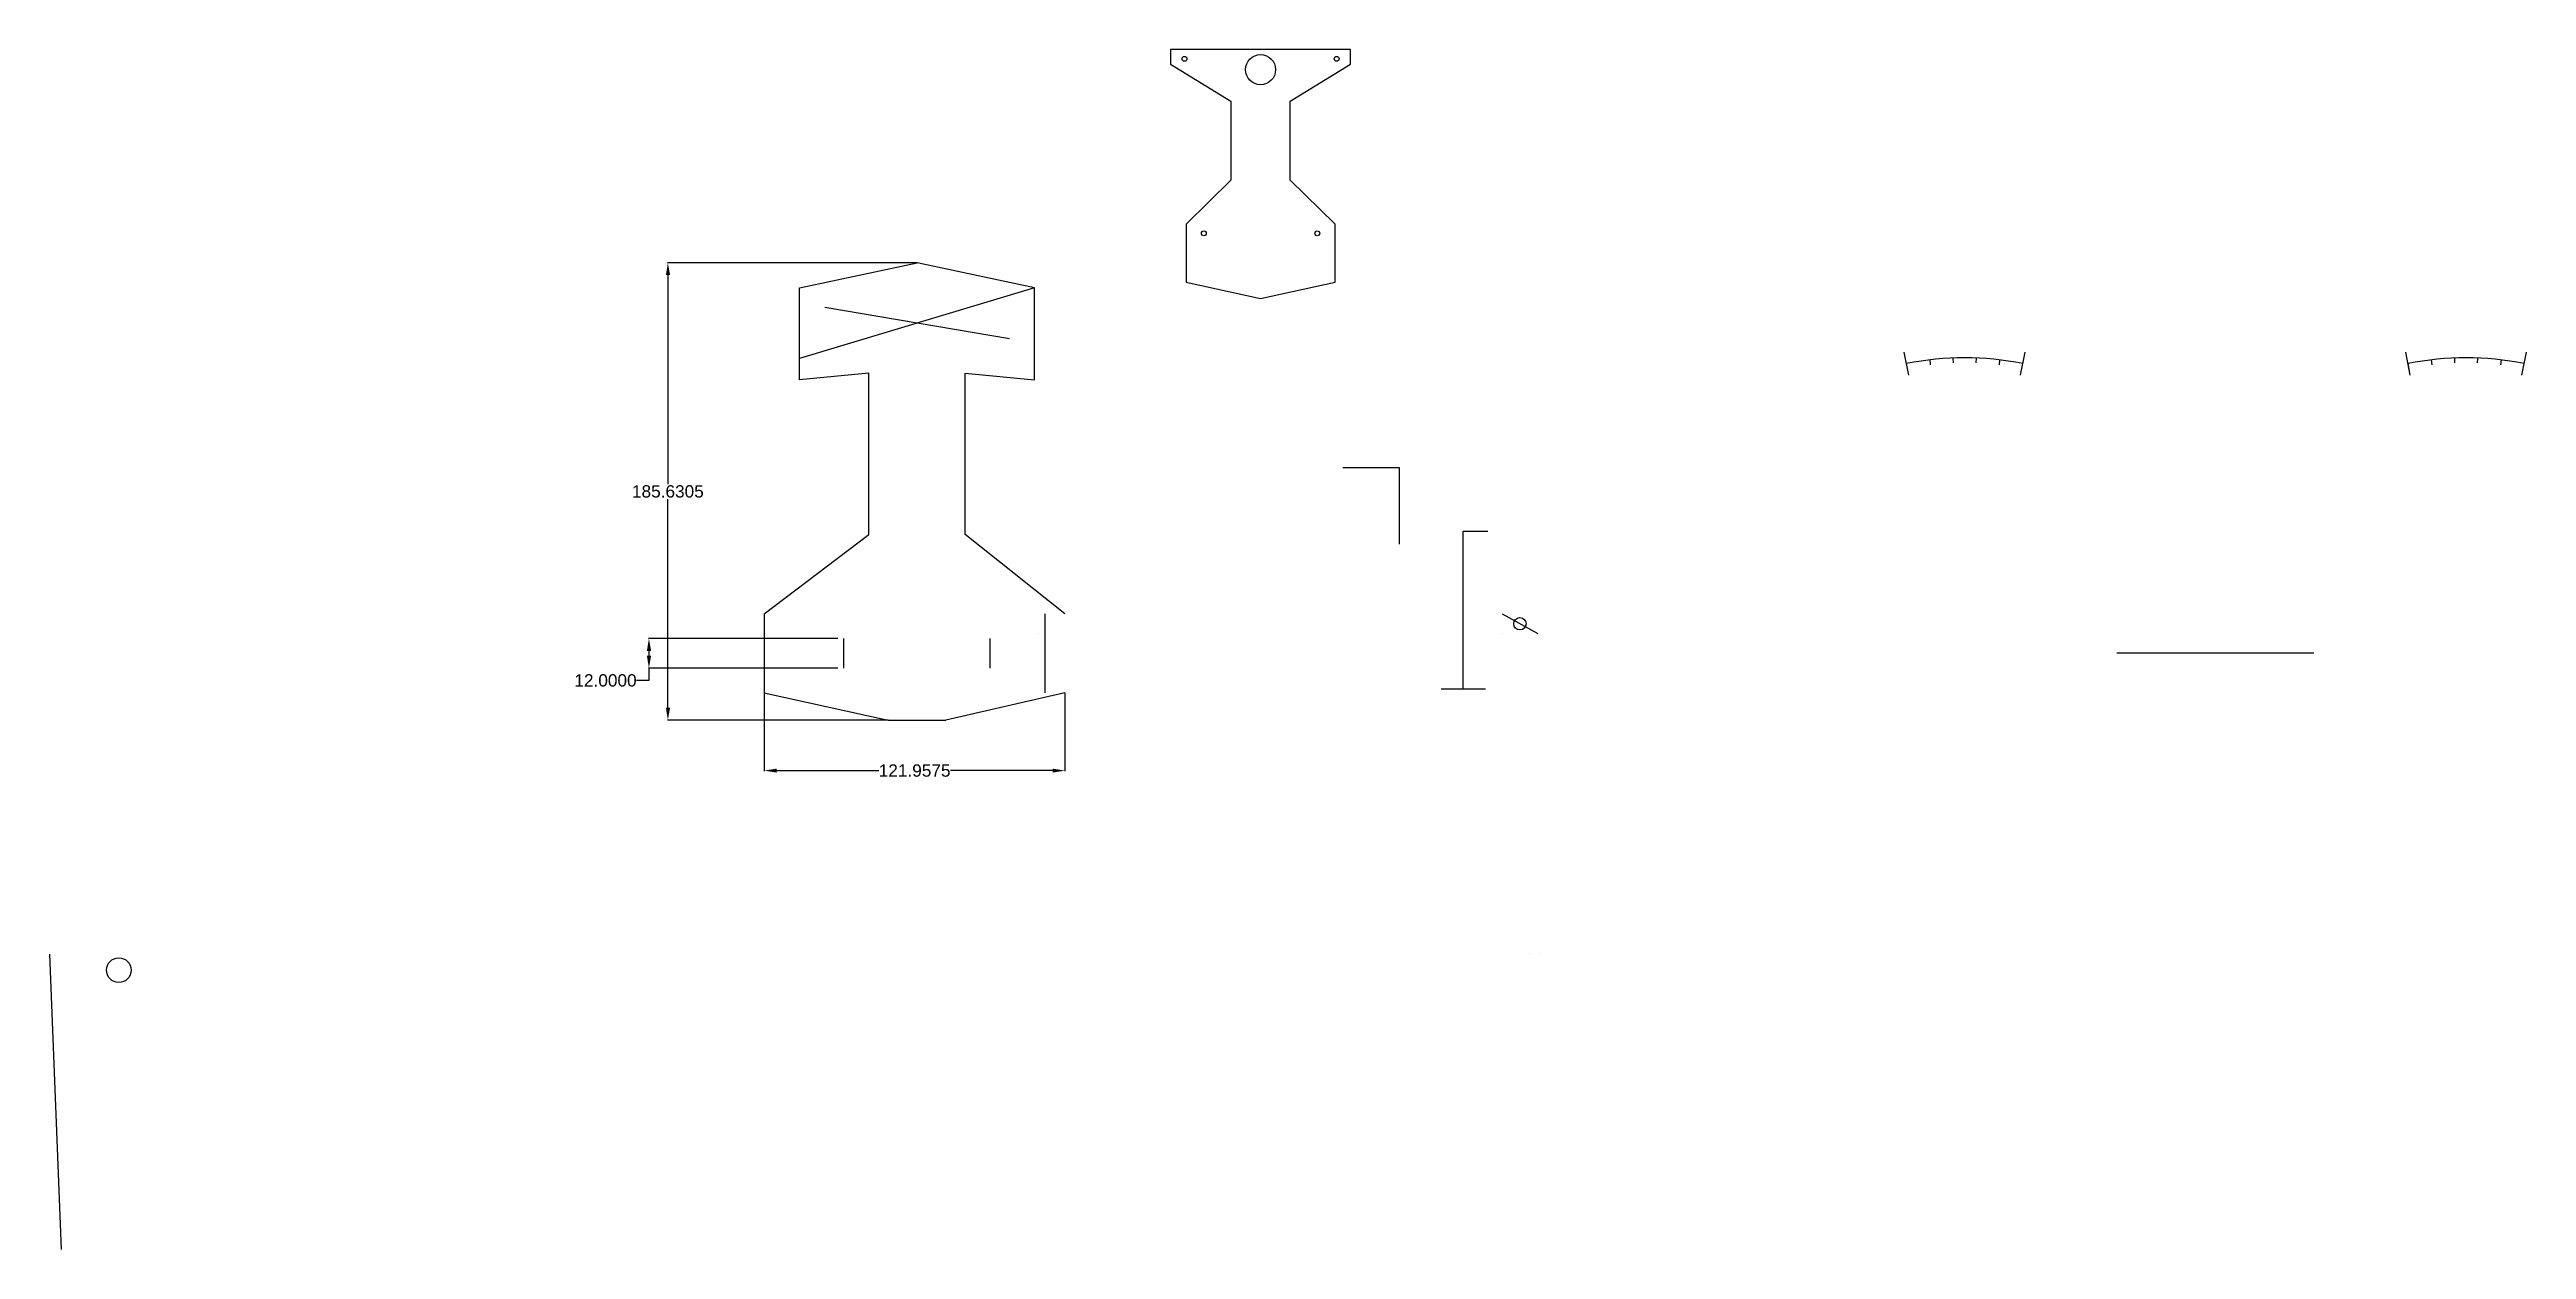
# Model space of a CAD drawing. Header units: inches. Extents: x -33 to 972, y -109 to 378.
import ezdxf

# ---------------------------------------------------------------- set-up
doc = ezdxf.new("R2010")
doc.units = ezdxf.units.IN
doc.header["$MEASUREMENT"] = 0
doc.layers.get('0').update_dxf_attribs({"true_color": 0xc2ced6})
doc.styles.get("Standard").update_dxf_attribs({"font": 'arial.ttf'})
doc.dimstyles.get("Standard").update_dxf_attribs({"dimtxt": 5, "dimasz": 5, "dimexe": 0.18, "dimexo": 0.0625, "dimgap": 0.5, "dimtad": 0, "dimtih": 1, "dimtoh": 1, "dimdec": 4, "dimzin": 0, "dimdsep": 46, "dimtxsty": 'Standard', "dimcen": 0.09, "dimadec": 0, "dimazin": 0, "dimtfac": 1, "dimtdec": 4, "dimtofl": 0, "dimtmove": 0, "dimatfit": 3, "dimfxl": 1, "dimtolj": 1, "dimtzin": 0, "dimarcsym": 0})

# ---------------------------------------------------------------- blocks, each defined once
blk = doc.blocks.new('*D1')
at = {"color": 0, "lineweight": -2, "transparency": 16777216}
for p, q in [((256.8, 117.3), (256.8, 85.5)), ((378.8, 117.3), (378.8, 85.5)), ((261.8, 85.7), (303.3, 85.7)), ((373.8, 85.7), (332.4, 85.7))]:
    blk.add_line(p, q, dxfattribs=at)
at = {"color": 0, "transparency": 16777216}
for points in [[(261.8, 86.5), (261.8, 84.9), (256.8, 85.7)], [(373.8, 86.5), (373.8, 84.9), (378.8, 85.7)]]:
    blk.add_solid(points, dxfattribs=at)
at = {"layer": 'Defpoints', "color": 0, "transparency": 16777216}
for p in [(256.8, 117.3), (378.8, 117.3), (256.8, 85.7)]:
    blk.add_point(p, dxfattribs=at)
at = {"color": 0, "transparency": 16777216, "insert": (317.8, 85.7), "char_height": 5, "attachment_point": 5}
blk.add_mtext('\\A1;121.9575', dxfattribs=at)
blk = doc.blocks.new('*D2')
at = {"color": 0, "lineweight": -2, "transparency": 16777216}
for p, q in [((318.7, 291.8), (217.5, 291.8)), ((217.7, 286.8), (217.7, 202)), ((217.7, 111.2), (217.7, 195.9)), ((307.1, 106.2), (217.5, 106.2))]:
    blk.add_line(p, q, dxfattribs=at)
at = {"color": 0, "transparency": 16777216}
for points in [[(216.9, 286.8), (218.6, 286.8), (217.7, 291.8)], [(216.9, 111.2), (218.6, 111.2), (217.7, 106.2)]]:
    blk.add_solid(points, dxfattribs=at)
at = {"layer": 'Defpoints', "color": 0, "transparency": 16777216}
for p in [(217.7, 291.8), (318.8, 291.8), (307.1, 106.2)]:
    blk.add_point(p, dxfattribs=at)
at = {"color": 0, "transparency": 16777216, "insert": (217.7, 199), "char_height": 5, "attachment_point": 5}
blk.add_mtext('\\A1;185.6305', dxfattribs=at)
blk = doc.blocks.new('*D3')
at = {"color": 0, "lineweight": -2, "transparency": 16777216}
for p, q in [((286.6, 139.3), (209.8, 139.3)), ((210, 134.3), (210, 132.3)), ((210, 122.3), (205, 122.3)), ((286.6, 127.3), (209.8, 127.3)), ((210, 127.3), (210, 122.3))]:
    blk.add_line(p, q, dxfattribs=at)
at = {"color": 0, "transparency": 16777216}
for points in [[(209.2, 134.3), (210.9, 134.3), (210, 139.3)], [(209.2, 132.3), (210.9, 132.3), (210, 127.3)]]:
    blk.add_solid(points, dxfattribs=at)
at = {"layer": 'Defpoints', "color": 0, "transparency": 16777216}
for p in [(286.7, 139.3, 13), (210, 127.3), (286.7, 127.3, 13)]:
    blk.add_point(p, dxfattribs=at)
at = {"color": 0, "transparency": 16777216, "insert": (192.4, 122.3), "char_height": 5, "attachment_point": 5}
blk.add_mtext('\\A1;12.0000', dxfattribs=at)

msp = doc.modelspace()

# ---------------------------------------------------------------- linework, layer by layer
for p, q in [((494.65995, 378.36137, 2.6812), (421.65995, 378.36137, 2.6812)), ((421.65995, 378.36137, 2.6812), (421.65995, 372.36137, 2.6812)), ((421.65995, 372.36137, 2.6812), (446.15995, 357.36137, 2.6812)), ((470.15995, 357.36137, 2.6812), (494.65995, 372.36137, 2.6812)), ((494.65995, 372.36137, 2.6812), (494.65995, 378.36137, 2.6812)), ((446.15995, 357.36137, 2.6812), (446.15995, 325.36137, 2.6812)), ((470.15995, 325.36137, 2.6812), (470.15995, 357.36137, 2.6812)), ((446.15995, 325.36137, 2.6812), (427.93944, 307.5127, 2.6812)), ((488.38046, 307.5127, 2.6812), (470.15995, 325.36137, 2.6812)), ((427.93944, 307.5127, 2.6812), (427.93944, 283.98504, 2.6812)), ((488.38046, 283.98504, 2.6812), (488.38046, 307.5127, 2.6812)), ((271.1555, 281.66931, 1.5), (318.78994, 291.78196, 1.5)), ((366.42438, 281.66931, 1.5), (318.78994, 291.78196, 1.5)), ((271.1555, 244.25399, 1.5), (271.1555, 281.66931, 1.5)), ((366.42438, 281.66931, 1.5), (271.1555, 253.01285, 1.5)), ((366.42438, 244.25399, 1.5), (366.42438, 281.66931, 1.5)), ((427.93944, 283.98504, 2.6812), (458.15995, 277.36137, 2.6812)), ((458.15995, 277.36137, 2.6812), (488.38046, 283.98504, 2.6812)), ((356.23994, 260.99108, 1.5), (281.33994, 273.69108, 1.5)), ((721.18602, 246.2304, 1.59041), (719.31965, 255.54526, 1.59041)), ((729.61216, 252.38109, 1.59041), (729.84325, 250.44309, 1.59041)), ((739.06018, 253.13047, 1.59041), (739.13749, 251.18028, 1.59041)), ((748.48148, 251.18028, 1.59041), (748.55879, 253.13047, 1.59041)), ((758.00681, 252.38109, 1.59041), (757.77572, 250.44309, 1.59041)), ((766.43295, 246.2304, 1.59041), (768.29932, 255.54526, 1.59041)), ((924.61602, 246.2304, 3.59041), (922.74966, 255.54526, 3.59041)), ((933.04216, 252.38109, 3.59041), (933.27325, 250.44309, 3.59041)), ((942.49018, 253.13047, 3.59041), (942.56749, 251.18028, 3.59041)), ((951.91148, 251.18028, 3.59041), (951.98879, 253.13047, 3.59041)), ((961.43681, 252.38109, 3.59041), (961.20572, 250.44309, 3.59041)), ((969.86295, 246.2304, 3.59041), (971.72932, 255.54526, 3.59041)), ((299.22491, 247.0538, 1.5), (271.1555, 244.25399, 1.5)), ((299.22491, 181.46644, 1.5), (299.22491, 247.0538, 1.5)), ((338.35496, 181.46644, 1.5), (338.35496, 247.0538, 1.5)), ((338.35496, 247.0538, 1.5), (366.42438, 244.25399, 1.5)), ((721.18602, 246.2304, 1.59041), (720.25284, 250.88783, 1.59041)), ((766.43295, 246.2304, 1.59041), (767.36613, 250.88783, 1.59041)), ((924.61602, 246.2304, 3.59041), (923.68284, 250.88783, 3.59041)), ((969.86295, 246.2304, 3.59041), (970.79613, 250.88783, 3.59041)), ((514.50498, 208.59605, -0.40959), (491.50498, 208.59605, -0.40959)), ((514.50498, 177.59605, -0.40959), (514.50498, 208.59605, -0.40959)), ((256.83242, 149.31873, 1.5), (299.22491, 181.46644, 1.5)), ((378.78994, 149.31873, 1.5), (338.35496, 181.46644, 1.5)), ((540.37948, 118.93463, 1.09041), (540.37948, 182.93463, 1.09041)), ((540.37948, 182.93463, 1.09041), (550.37948, 182.93463, 1.09041)), ((256.83242, 149.31873, -0.5), (256.83242, 117.31873, -0.5)), ((368.14563, 141.31873, 11.42661), (368.14563, 141.31873, 3.42661)), ((368.14563, 141.31873, 3.42661), (368.14563, 141.31873, 1.48215)), ((370.74745, 117.31873, -0.5), (370.74745, 149.31873, -0.5)), ((556.17222, 149.31873, 6.33955), (570.59999, 141.31873, 6.33955)), ((556.17222, 141.31873, 9.5), (556.17222, 141.31873, 1.5)), ((556.17222, 141.31873, 1.5), (556.17222, 141.31873, -0.44446)), ((289.09647, 127.31873, -0.5), (289.09647, 139.31873, 9.5)), ((348.4834, 127.31873, -0.5), (348.4834, 139.31873, 9.5)), ((885.52449, 133.31873, 9.5), (805.52449, 133.31873, 9.5)), ((256.83242, 117.31873, 1.5), (307.13712, 106.15149, 1.5)), ((378.78994, 117.31873, 1.5), (330.44275, 106.15149, 1.5)), ((531.37948, 118.93463, 1.09041), (549.37948, 118.93463, 1.09041)), ((307.13712, 106.15149, 1.5), (330.44275, 106.15149, 1.5)), ((-33.1554, 11.16034, 3), (-28.4061, -108.6514, 3)), ((567.40073, 11.3231, 3), (567.40073, 11.3231, 24)), ((571.84516, 11.3231, 3), (571.84516, 11.3231, 17))]:
    msp.add_line(p, q)
for centre, radius in [((427.29945, 374.59179, 2.6812), 1), ((458.15995, 370.18952, 2.6812), 6.1), ((489.02046, 374.59179, 2.6812), 1), ((435.15333, 303.74547, 2.6812), 1), ((481.16658, 303.74547, 2.6812), 1), ((563.38611, 145.31873, 6.33955), 2.5), ((-5.05548, 4.7224, 3), 5)]:
    msp.add_circle(centre, radius)
for centre in [(743.80949, 133.31873, 1.59041), (743.80949, 133.31873, 1.59041), (947.23949, 133.31873, 3.59041), (947.23949, 133.31873, 3.59041)]:
    msp.add_arc(centre, 119.90583, 78.67, 101.33)

# ---------------------------------------------------------------- dimensions: what is measured, and where the dimension line sits
for base, p1, p2, picture, middle in [((217.72741, 291.78196, 1.5), (307.13712, 106.15149, 1.5), (318.78994, 291.78196, 1.5), '*D2', (217.72741, 198.96672, 1.5)), ((210.02223, 127.31873, 1.5), (286.68994, 139.31873, 14.5), (286.68994, 127.31873, 14.5), '*D3', (192.44515, 122.31873, 1.5))]:
    dim = msp.add_linear_dim(base=base, p1=p1, p2=p2, angle=90, dimstyle='Standard')
    dim.commit()
    dim.dimension.update_dxf_attribs({"geometry": picture, "text_midpoint": middle})
dim = msp.add_linear_dim(base=(256.83242, 85.71465, 1.5), p1=(378.78994, 117.31873, 1.5), p2=(256.83242, 117.31873, 1.5), dimstyle='Standard')
dim.commit()
dim.dimension.update_dxf_attribs({"geometry": '*D1', "text_midpoint": (317.81118, 85.71465, 1.5)})

doc.saveas('drawing.dxf')
